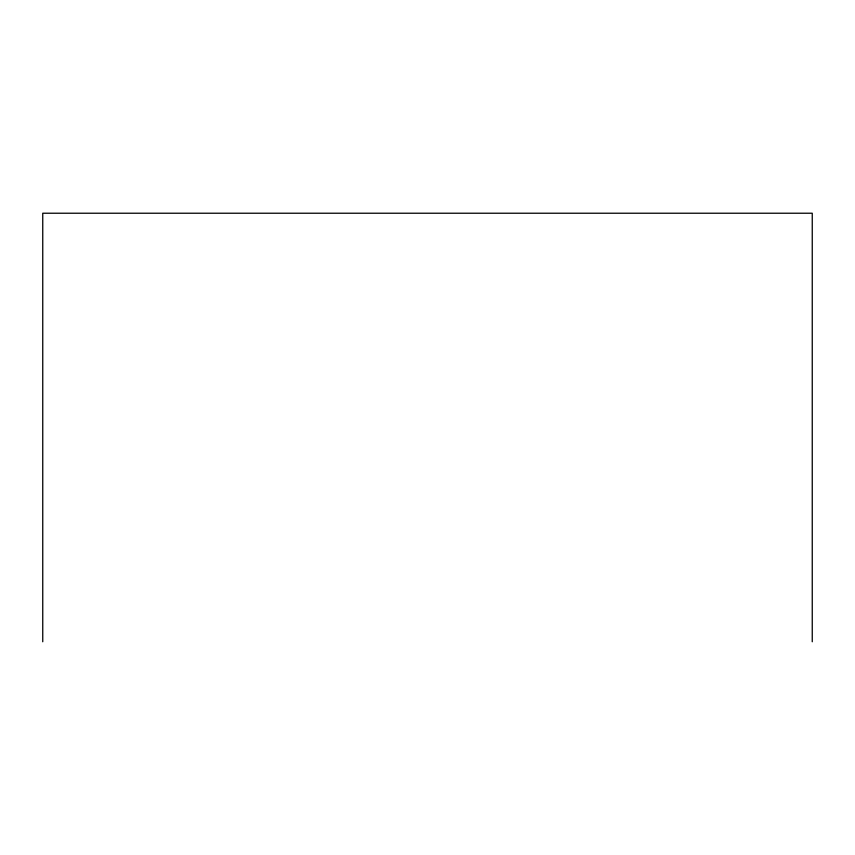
<?xml version="1.0" encoding="UTF-8"?>
<svg xmlns="http://www.w3.org/2000/svg" width="855" height="855" viewBox="0 0 855 855"><rect width="100%" height="100%" fill="white"/><g stroke="black" fill="none" stroke-linecap="round" stroke-linejoin="round"><path stroke-width="1.28" d="M812.25 641.774L812.25 213.226L42.75 213.226L42.75 641.774"/></g></svg>
